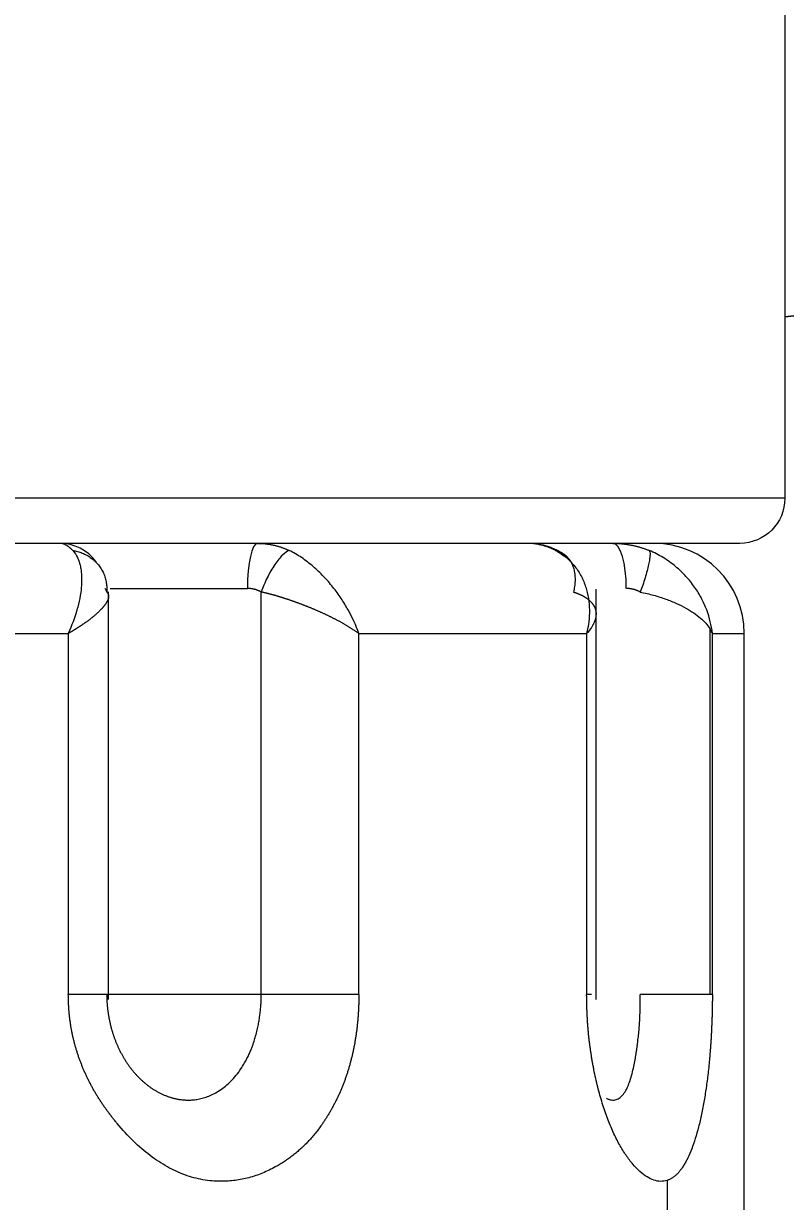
# Model space of a CAD drawing. Header units: millimetres. Extents: x 2915 to 5291, y 1031 to 4391.
# Drawn here: x 4791.1 to 4799.55, y 2247.19 to 2260.24 of the extents above; entities that cross this region are included whole.
import ezdxf

# ---------------------------------------------------------------- set-up
doc = ezdxf.new("R2010")
doc.units = ezdxf.units.MM
doc.styles.get("Standard").update_dxf_attribs({"font": 'arial.ttf'})
doc.dimstyles.new('ISO-25', dxfattribs={"dimtxt": 17, "dimasz": 17, "dimexe": 1.25, "dimexo": 0.625, "dimgap": 5, "dimtad": 1, "dimtih": 1, "dimtoh": 1, "dimdec": 1, "dimdsep": 46, "dimtxsty": 'Standard', "dimcen": 0, "dimclrd": 3, "dimclre": 3, "dimclrt": 4, "dimadec": 0, "dimazin": 0, "dimtfac": 1, "dimtdec": 1, "dimtmove": 0, "dimatfit": 3, "dimfxl": 1, "dimarcsym": 0})

# ---------------------------------------------------------------- blocks, each defined once
blk = doc.blocks.new('*D11')
at = {"color": 3, "lineweight": -2, "transparency": 16777216}
for p, q in [((4462.48, 3133.446), (4222.196, 3133.446)), ((4223.446, 3116.446), (4223.446, 2549.911)), ((4223.446, 1951.089), (4223.446, 2517.623)), ((4801.666, 1934.089), (4222.196, 1934.089))]:
    blk.add_line(p, q, dxfattribs=at)
at = {"color": 3, "transparency": 16777216}
for points in [[(4220.612, 3116.446), (4226.279, 3116.446), (4223.446, 3133.446)], [(4220.612, 1951.089), (4226.279, 1951.089), (4223.446, 1934.089)]]:
    blk.add_solid(points, dxfattribs=at)
at = {"layer": 'Defpoints', "color": 0, "transparency": 16777216}
for p in [(4463.105, 3133.446), (4223.446, 1934.089), (4802.291, 1934.089)]:
    blk.add_point(p, dxfattribs=at)
at = {"color": 4, "transparency": 16777216, "insert": (4223.446, 2533.767), "char_height": 17, "attachment_point": 5}
blk.add_mtext('(1180~1430)', dxfattribs=at)

msp = doc.modelspace()

# ---------------------------------------------------------------- linework, layer by layer
at = {"linetype": 'Continuous', "lineweight": 18, "extrusion": (0, 1, 0)}
for p, q in [((4799.541, 2278.983), (4799.541, 2254.983)), ((4799.041, 2254.483), (4765.541, 2254.483)), ((4797.447, 2249.426), (4797.447, 2253.974)), ((4792.042, 2249.98), (4792.042, 2253.947)), ((4799.091, 2245.483), (4799.091, 2253.483)), ((4792.042, 2249.426), (4792.042, 2249.98))]:
    msp.add_line(p, q, dxfattribs=at)
at = {"linetype": 'Continuous', "lineweight": 13, "extrusion": (0, 1, 0)}
for p, q in [((4799.541, 2254.983), (4765.041, 2254.983)), ((4792.061, 2253.983), (4793.582, 2253.983)), ((4793.734, 2249.483), (4793.734, 2253.943)), ((4787.541, 2253.483), (4791.595, 2253.483)), ((4791.595, 2253.483), (4791.595, 2249.483)), ((4794.817, 2253.483), (4797.343, 2253.483)), ((4794.817, 2249.483), (4794.817, 2253.483)), ((4797.343, 2253.483), (4797.343, 2249.483)), ((4798.707, 2253.538), (4798.707, 2249.483)), ((4798.737, 2253.483), (4799.091, 2253.483)), ((4798.737, 2249.483), (4798.737, 2253.483)), ((4792.061, 2249.483), (4792.042, 2249.483)), ((4793.705, 2249.483), (4792.061, 2249.483)), ((4793.734, 2249.483), (4793.705, 2249.483)), ((4798.236, 2247.422), (4798.236, 2245.483))]:
    msp.add_line(p, q, dxfattribs=at)
at = {"linetype": 'Continuous', "lineweight": 13, "extrusion": (0, 0, -1)}
msp.add_arc((-4782.291, 2416.483), 160.418, 261.09914, 263.82697, dxfattribs=at)
at = {"linetype": 'Continuous', "lineweight": 18}
for centre, radius, start, end in [((4782.291, 2416.483), 160.418, 276.17303, 278.90086), ((4798.091, 2253.483), 1, 0, 90)]:
    msp.add_arc(centre, radius, start, end, dxfattribs=at)
at = {"linetype": 'Continuous', "lineweight": 18, "extrusion": (0, 0, -1)}
msp.add_arc((-4799.041, 2254.983), 0.5, 180, 270, dxfattribs=at)
at = {"linetype": 'Continuous', "lineweight": 18}
msp.add_ellipse((4791.501, 2253.983), major_axis=(0, 0.5), ratio=0.996812, start_param=5.346598, end_param=6.283185, dxfattribs=at)
at = {"linetype": 'Continuous', "lineweight": 13}
for centre, ratio, start_param, end_param in [((4793.692, 2253.983), 0.220546, 0, 1.570796), ((4797.634, 2253.983), 0.29669, 4.712389, 6.283185)]:
    msp.add_ellipse(centre, major_axis=(0, 0.5), ratio=ratio, start_param=start_param, end_param=end_param, dxfattribs=at)
at = {"linetype": 'Continuous', "lineweight": 18}
for points, knots in [([(4791.644, 2254.404), (4791.642, 2254.406), (4791.638, 2254.41), (4791.633, 2254.415), (4791.627, 2254.421), (4791.622, 2254.426), (4791.616, 2254.431), (4791.61, 2254.436), (4791.605, 2254.44), (4791.599, 2254.445), (4791.593, 2254.449), (4791.588, 2254.453), (4791.582, 2254.456), (4791.577, 2254.46), (4791.571, 2254.463), (4791.566, 2254.466), (4791.56, 2254.468), (4791.555, 2254.471), (4791.549, 2254.473), (4791.544, 2254.475), (4791.538, 2254.477), (4791.533, 2254.479), (4791.527, 2254.48), (4791.522, 2254.481), (4791.517, 2254.482), (4791.511, 2254.482), (4791.506, 2254.483), (4791.503, 2254.483), (4791.501, 2254.483)], [0, 0, 0, 0, 0.037952, 0.075942, 0.113969, 0.152035, 0.190139, 0.228283, 0.266466, 0.304689, 0.342953, 0.381257, 0.419603, 0.45799, 0.496419, 0.534891, 0.573406, 0.611964, 0.650565, 0.689211, 0.7279, 0.766635, 0.805414, 0.844239, 0.88311, 0.922027, 0.96099, 1, 1, 1, 1]), ([(4793.692, 2254.483), (4793.697, 2254.483), (4793.706, 2254.483), (4793.721, 2254.482), (4793.735, 2254.482), (4793.749, 2254.481), (4793.763, 2254.48), (4793.777, 2254.479), (4793.791, 2254.477), (4793.805, 2254.475), (4793.819, 2254.473), (4793.833, 2254.471), (4793.847, 2254.468), (4793.861, 2254.466), (4793.874, 2254.463), (4793.888, 2254.46), (4793.901, 2254.456), (4793.915, 2254.453), (4793.928, 2254.449), (4793.941, 2254.445), (4793.954, 2254.44), (4793.967, 2254.436), (4793.98, 2254.431), (4793.993, 2254.426), (4794.006, 2254.421), (4794.019, 2254.415), (4794.031, 2254.41), (4794.04, 2254.406), (4794.044, 2254.404)], [0, 0, 0, 0, 0.03901, 0.077973, 0.11689, 0.155761, 0.194586, 0.233365, 0.2721, 0.310789, 0.349435, 0.388036, 0.426594, 0.465109, 0.503581, 0.54201, 0.580397, 0.618743, 0.657047, 0.695311, 0.733534, 0.771717, 0.809861, 0.847965, 0.886031, 0.924058, 0.962048, 1, 1, 1, 1]), ([(4796.998, 2254.404), (4796.994, 2254.406), (4796.987, 2254.41), (4796.975, 2254.415), (4796.963, 2254.421), (4796.952, 2254.426), (4796.94, 2254.431), (4796.928, 2254.436), (4796.916, 2254.44), (4796.904, 2254.445), (4796.892, 2254.449), (4796.88, 2254.453), (4796.868, 2254.456), (4796.856, 2254.46), (4796.844, 2254.463), (4796.832, 2254.466), (4796.82, 2254.468), (4796.808, 2254.471), (4796.796, 2254.473), (4796.784, 2254.475), (4796.771, 2254.477), (4796.759, 2254.479), (4796.747, 2254.48), (4796.735, 2254.481), (4796.723, 2254.482), (4796.711, 2254.482), (4796.698, 2254.483), (4796.69, 2254.483), (4796.686, 2254.483)], [0, 0, 0, 0, 0.037952, 0.075942, 0.113969, 0.152035, 0.190139, 0.228283, 0.266466, 0.304689, 0.342953, 0.381257, 0.419603, 0.45799, 0.496419, 0.534891, 0.573406, 0.611964, 0.650565, 0.689211, 0.7279, 0.766635, 0.805414, 0.844239, 0.88311, 0.922027, 0.96099, 1, 1, 1, 1]), ([(4791.644, 2254.404), (4791.666, 2254.381), (4791.692, 2254.341), (4791.717, 2254.278), (4791.73, 2254.227), (4791.739, 2254.173), (4791.743, 2254.117), (4791.743, 2254.059), (4791.739, 2253.978), (4791.724, 2253.874), (4791.703, 2253.788), (4791.666, 2253.659), (4791.634, 2253.571), (4791.595, 2253.483)], [0, 0, 0, 0, 0.125, 0.1875, 0.25, 0.3125, 0.375, 0.4375, 0.5, 0.625, 0.75, 0.75, 1, 1, 1, 1]), ([(4794.044, 2254.404), (4794.023, 2254.396), (4793.986, 2254.371), (4793.929, 2254.309), (4793.885, 2254.249), (4793.841, 2254.178), (4793.786, 2254.075), (4793.752, 2253.994), (4793.734, 2253.943)], [0, 0, 0, 0, 0.24716, 0.372636, 0.498111, 0.623586, 0.749061, 1, 1, 1, 1]), ([(4796.998, 2254.404), (4797.043, 2254.381), (4797.102, 2254.341), (4797.169, 2254.278), (4797.214, 2254.227), (4797.252, 2254.173), (4797.285, 2254.117), (4797.312, 2254.059), (4797.341, 2253.978), (4797.365, 2253.874), (4797.372, 2253.788), (4797.374, 2253.659), (4797.364, 2253.571), (4797.343, 2253.483)], [0, 0, 0, 0, 0.125, 0.1875, 0.25, 0.3125, 0.375, 0.4375, 0.5, 0.625, 0.75, 0.75, 1, 1, 1, 1]), ([(4792.021, 2253.943), (4792.022, 2253.942), (4792.024, 2253.94), (4792.027, 2253.937), (4792.03, 2253.934), (4792.032, 2253.93), (4792.034, 2253.927), (4792.036, 2253.923), (4792.038, 2253.919), (4792.039, 2253.915), (4792.04, 2253.911), (4792.041, 2253.907), (4792.041, 2253.902), (4792.042, 2253.898), (4792.042, 2253.893), (4792.041, 2253.888), (4792.041, 2253.883), (4792.04, 2253.878), (4792.039, 2253.873), (4792.037, 2253.868), (4792.036, 2253.862), (4792.034, 2253.857), (4792.031, 2253.851), (4792.029, 2253.845), (4792.026, 2253.839), (4792.022, 2253.833), (4792.019, 2253.827), (4792.015, 2253.821), (4792.011, 2253.814), (4792.006, 2253.807), (4792.001, 2253.801), (4791.996, 2253.794), (4791.993, 2253.789), (4791.991, 2253.787)], [0, 0, 0, 0, 0.02936, 0.058901, 0.088625, 0.118532, 0.148625, 0.178904, 0.209371, 0.240027, 0.270873, 0.301911, 0.333143, 0.364568, 0.396189, 0.428006, 0.460021, 0.492235, 0.524648, 0.557263, 0.590079, 0.623099, 0.656323, 0.689752, 0.723387, 0.757229, 0.791279, 0.825538, 0.860007, 0.894687, 0.929579, 0.964683, 1, 1, 1, 1]), ([(4797.196, 2253.943), (4797.199, 2253.942), (4797.205, 2253.941), (4797.214, 2253.938), (4797.223, 2253.935), (4797.232, 2253.932), (4797.241, 2253.928), (4797.25, 2253.925), (4797.258, 2253.921), (4797.267, 2253.917), (4797.275, 2253.914), (4797.284, 2253.91), (4797.292, 2253.905), (4797.3, 2253.901), (4797.308, 2253.897), (4797.316, 2253.892), (4797.324, 2253.887), (4797.332, 2253.883), (4797.339, 2253.878), (4797.347, 2253.872), (4797.354, 2253.867), (4797.361, 2253.862), (4797.367, 2253.856), (4797.374, 2253.85), (4797.38, 2253.845), (4797.386, 2253.839), (4797.392, 2253.832), (4797.398, 2253.826), (4797.403, 2253.82), (4797.408, 2253.813), (4797.413, 2253.807), (4797.417, 2253.8), (4797.422, 2253.793), (4797.426, 2253.786), (4797.429, 2253.778), (4797.433, 2253.771), (4797.436, 2253.763), (4797.438, 2253.756), (4797.441, 2253.748), (4797.443, 2253.74), (4797.444, 2253.732), (4797.446, 2253.724), (4797.447, 2253.715), (4797.447, 2253.707), (4797.447, 2253.698), (4797.447, 2253.689), (4797.446, 2253.68), (4797.445, 2253.671), (4797.444, 2253.662), (4797.442, 2253.653), (4797.439, 2253.643), (4797.436, 2253.634), (4797.433, 2253.624), (4797.429, 2253.614), (4797.425, 2253.604), (4797.42, 2253.594), (4797.415, 2253.583), (4797.409, 2253.573), (4797.403, 2253.562), (4797.399, 2253.555), (4797.396, 2253.551)], [0, 0, 0, 0, 0.012662, 0.025475, 0.038441, 0.051559, 0.064831, 0.078258, 0.091839, 0.105575, 0.119468, 0.133517, 0.147724, 0.162088, 0.176611, 0.191292, 0.206133, 0.221133, 0.236294, 0.251615, 0.267097, 0.282741, 0.298547, 0.314515, 0.330646, 0.346939, 0.363397, 0.380018, 0.396803, 0.413752, 0.430866, 0.448146, 0.46559, 0.483201, 0.500977, 0.518919, 0.537028, 0.555304, 0.573746, 0.592356, 0.611133, 0.630078, 0.649191, 0.668472, 0.687922, 0.70754, 0.727327, 0.747283, 0.767408, 0.787702, 0.808166, 0.8288, 0.849603, 0.870577, 0.891721, 0.913035, 0.93452, 0.956176, 0.978002, 1, 1, 1, 1]), ([(4791.991, 2253.787), (4791.989, 2253.785), (4791.986, 2253.781), (4791.981, 2253.775), (4791.975, 2253.769), (4791.97, 2253.762), (4791.963, 2253.755), (4791.957, 2253.748), (4791.949, 2253.741), (4791.942, 2253.733), (4791.934, 2253.725), (4791.925, 2253.717), (4791.916, 2253.708), (4791.906, 2253.7), (4791.896, 2253.691), (4791.885, 2253.681), (4791.874, 2253.672), (4791.862, 2253.662), (4791.849, 2253.652), (4791.836, 2253.642), (4791.822, 2253.631), (4791.807, 2253.62), (4791.792, 2253.609), (4791.775, 2253.597), (4791.759, 2253.586), (4791.741, 2253.574), (4791.722, 2253.562), (4791.703, 2253.549), (4791.683, 2253.536), (4791.663, 2253.523), (4791.641, 2253.51), (4791.619, 2253.497), (4791.603, 2253.487), (4791.595, 2253.483)], [0, 0, 0, 0, 0.021611, 0.043928, 0.066952, 0.090684, 0.115123, 0.140272, 0.166129, 0.192695, 0.219971, 0.247957, 0.276653, 0.30606, 0.336177, 0.367004, 0.398543, 0.430794, 0.463755, 0.497429, 0.531814, 0.566911, 0.60272, 0.639241, 0.676475, 0.714421, 0.753079, 0.79245, 0.832534, 0.873331, 0.914841, 0.957064, 1, 1, 1, 1]), ([(4794.817, 2249.483), (4794.817, 2249.475), (4794.817, 2249.46), (4794.816, 2249.437), (4794.816, 2249.415), (4794.816, 2249.393), (4794.815, 2249.37), (4794.814, 2249.348), (4794.813, 2249.326), (4794.812, 2249.304), (4794.811, 2249.282), (4794.809, 2249.26), (4794.808, 2249.238), (4794.806, 2249.216), (4794.804, 2249.195), (4794.802, 2249.173), (4794.8, 2249.152), (4794.798, 2249.13), (4794.795, 2249.109), (4794.793, 2249.088), (4794.79, 2249.067), (4794.787, 2249.046), (4794.784, 2249.025), (4794.781, 2249.004), (4794.778, 2248.983), (4794.774, 2248.963), (4794.771, 2248.942), (4794.767, 2248.922), (4794.763, 2248.901), (4794.759, 2248.881), (4794.755, 2248.861), (4794.75, 2248.84), (4794.746, 2248.82), (4794.741, 2248.8), (4794.736, 2248.781), (4794.731, 2248.761), (4794.726, 2248.741), (4794.721, 2248.722), (4794.716, 2248.702), (4794.71, 2248.683), (4794.704, 2248.663), (4794.699, 2248.644), (4794.693, 2248.625), (4794.686, 2248.606), (4794.68, 2248.587), (4794.674, 2248.568), (4794.667, 2248.549), (4794.66, 2248.53), (4794.653, 2248.512), (4794.646, 2248.493), (4794.639, 2248.475), (4794.632, 2248.457), (4794.624, 2248.438), (4794.617, 2248.42), (4794.609, 2248.402), (4794.601, 2248.384), (4794.593, 2248.366), (4794.584, 2248.348), (4794.576, 2248.33), (4794.567, 2248.313), (4794.558, 2248.295), (4794.55, 2248.278), (4794.54, 2248.26), (4794.531, 2248.243), (4794.522, 2248.226), (4794.512, 2248.209), (4794.503, 2248.192), (4794.493, 2248.175), (4794.483, 2248.158), (4794.472, 2248.141), (4794.462, 2248.125), (4794.452, 2248.108), (4794.441, 2248.091), (4794.43, 2248.075), (4794.419, 2248.059), (4794.408, 2248.042), (4794.389, 2248.016), (4794.362, 2247.979), (4794.327, 2247.934), (4794.289, 2247.89), (4794.251, 2247.848), (4794.211, 2247.808), (4794.17, 2247.77), (4794.128, 2247.733), (4794.084, 2247.698), (4794.039, 2247.664), (4793.993, 2247.632), (4793.945, 2247.602), (4793.865, 2247.556), (4793.75, 2247.5), (4793.599, 2247.449), (4793.446, 2247.418), (4793.275, 2247.407), (4793.088, 2247.423), (4792.887, 2247.477), (4792.691, 2247.567), (4792.499, 2247.693), (4792.312, 2247.855), (4792.186, 2247.993), (4792.111, 2248.084), (4792.085, 2248.116), (4792.06, 2248.149), (4792.036, 2248.181), (4792.012, 2248.214), (4791.989, 2248.247), (4791.966, 2248.28), (4791.944, 2248.314), (4791.923, 2248.347), (4791.902, 2248.381), (4791.882, 2248.415), (4791.863, 2248.449), (4791.845, 2248.484), (4791.827, 2248.518), (4791.809, 2248.553), (4791.793, 2248.588), (4791.777, 2248.623), (4791.761, 2248.658), (4791.747, 2248.694), (4791.733, 2248.729), (4791.719, 2248.765), (4791.707, 2248.801), (4791.695, 2248.838), (4791.683, 2248.874), (4791.673, 2248.911), (4791.663, 2248.947), (4791.654, 2248.984), (4791.645, 2249.022), (4791.637, 2249.059), (4791.63, 2249.097), (4791.623, 2249.134), (4791.618, 2249.172), (4791.612, 2249.211), (4791.608, 2249.249), (4791.604, 2249.287), (4791.601, 2249.326), (4791.599, 2249.365), (4791.597, 2249.404), (4791.596, 2249.443), (4791.596, 2249.47), (4791.595, 2249.483)], [0, 0, 0, 0, 0.00345, 0.006886, 0.01031, 0.013721, 0.017121, 0.020508, 0.023884, 0.027249, 0.030603, 0.033947, 0.037281, 0.040606, 0.04392, 0.047226, 0.050524, 0.053813, 0.057094, 0.060368, 0.063635, 0.066895, 0.070149, 0.073397, 0.076639, 0.079877, 0.083109, 0.086337, 0.089561, 0.092782, 0.095999, 0.099214, 0.102426, 0.105636, 0.108844, 0.112052, 0.115258, 0.118465, 0.121671, 0.124877, 0.128085, 0.131293, 0.134504, 0.137716, 0.140931, 0.144148, 0.147369, 0.150594, 0.153822, 0.157055, 0.160292, 0.163535, 0.166784, 0.170038, 0.173299, 0.176566, 0.179841, 0.183123, 0.186413, 0.189711, 0.193017, 0.196333, 0.199658, 0.202993, 0.206338, 0.209693, 0.213059, 0.216436, 0.219824, 0.223225, 0.226637, 0.230062, 0.2335, 0.23695, 0.240414, 0.243892, 0.247384, 0.257765, 0.268162, 0.278589, 0.289058, 0.299581, 0.31017, 0.320837, 0.331594, 0.342451, 0.353421, 0.364513, 0.375738, 0.408614, 0.440647, 0.472123, 0.503342, 0.543989, 0.584071, 0.624353, 0.665587, 0.708478, 0.75365, 0.760592, 0.767467, 0.774276, 0.78102, 0.787702, 0.794324, 0.800886, 0.807392, 0.813844, 0.820243, 0.826591, 0.832892, 0.839146, 0.845357, 0.851527, 0.857658, 0.863752, 0.869813, 0.875842, 0.881843, 0.887817, 0.893768, 0.899698, 0.90561, 0.911507, 0.917391, 0.923265, 0.929132, 0.934995, 0.940856, 0.946719, 0.952585, 0.958459, 0.964342, 0.970238, 0.976149, 0.982078, 0.988028, 0.994001, 1, 1, 1, 1]), ([(4792.021, 2249.483), (4792.04, 2249.483), (4792.052, 2249.483), (4792.015, 2249.483), (4791.991, 2249.483)], [0, 0, 0, 0, 0.565418, 1, 1, 1, 1]), ([(4792.021, 2249.483), (4792.021, 2249.477), (4792.021, 2249.465), (4792.022, 2249.447), (4792.022, 2249.429), (4792.023, 2249.411), (4792.024, 2249.394), (4792.025, 2249.376), (4792.027, 2249.359), (4792.028, 2249.341), (4792.03, 2249.324), (4792.032, 2249.307), (4792.035, 2249.29), (4792.037, 2249.273), (4792.04, 2249.256), (4792.043, 2249.239), (4792.046, 2249.222), (4792.049, 2249.205), (4792.052, 2249.188), (4792.056, 2249.172), (4792.06, 2249.155), (4792.064, 2249.139), (4792.068, 2249.122), (4792.072, 2249.106), (4792.077, 2249.09), (4792.082, 2249.074), (4792.086, 2249.058), (4792.092, 2249.042), (4792.097, 2249.026), (4792.102, 2249.01), (4792.108, 2248.994), (4792.114, 2248.979), (4792.12, 2248.963), (4792.126, 2248.947), (4792.133, 2248.932), (4792.14, 2248.917), (4792.146, 2248.901), (4792.153, 2248.886), (4792.161, 2248.871), (4792.168, 2248.856), (4792.176, 2248.841), (4792.183, 2248.827), (4792.192, 2248.812), (4792.2, 2248.797), (4792.208, 2248.783), (4792.217, 2248.768), (4792.226, 2248.754), (4792.235, 2248.74), (4792.244, 2248.726), (4792.253, 2248.712), (4792.263, 2248.698), (4792.273, 2248.685), (4792.283, 2248.671), (4792.293, 2248.658), (4792.303, 2248.645), (4792.314, 2248.632), (4792.325, 2248.619), (4792.336, 2248.606), (4792.347, 2248.594), (4792.359, 2248.581), (4792.37, 2248.569), (4792.382, 2248.557), (4792.394, 2248.545), (4792.407, 2248.534), (4792.419, 2248.522), (4792.432, 2248.511), (4792.445, 2248.5), (4792.458, 2248.489), (4792.471, 2248.479), (4792.484, 2248.469), (4792.498, 2248.459), (4792.512, 2248.449), (4792.526, 2248.439), (4792.54, 2248.43), (4792.554, 2248.421), (4792.569, 2248.413), (4792.584, 2248.404), (4792.599, 2248.396), (4792.614, 2248.389), (4792.629, 2248.381), (4792.644, 2248.374), (4792.66, 2248.367), (4792.676, 2248.361), (4792.691, 2248.355), (4792.707, 2248.349), (4792.718, 2248.346), (4792.724, 2248.344), (4792.724, 2248.344)], [0, 0, 0, 0, 0.011624, 0.023193, 0.034712, 0.046182, 0.057606, 0.068987, 0.080327, 0.091629, 0.102897, 0.114132, 0.125337, 0.136515, 0.147668, 0.158799, 0.169911, 0.181007, 0.192088, 0.203157, 0.214217, 0.22527, 0.236319, 0.247366, 0.258413, 0.269463, 0.280518, 0.29158, 0.302652, 0.313735, 0.324832, 0.335945, 0.347076, 0.358227, 0.369399, 0.380595, 0.391817, 0.403066, 0.414344, 0.425653, 0.436994, 0.44837, 0.459781, 0.47123, 0.482717, 0.494245, 0.505814, 0.517425, 0.529081, 0.540783, 0.552531, 0.564327, 0.576172, 0.588067, 0.600013, 0.612011, 0.624062, 0.636167, 0.648327, 0.660543, 0.672816, 0.685146, 0.697534, 0.709981, 0.722488, 0.735055, 0.747684, 0.760374, 0.773126, 0.785941, 0.79882, 0.811763, 0.82477, 0.837843, 0.850981, 0.864185, 0.877456, 0.890795, 0.904201, 0.917675, 0.931218, 0.94483, 0.958512, 0.972264, 0.986086, 0.99998, 1, 1, 1, 1]), ([(4798.737, 2249.483), (4798.737, 2249.476), (4798.737, 2249.462), (4798.737, 2249.441), (4798.737, 2249.421), (4798.736, 2249.4), (4798.736, 2249.379), (4798.736, 2249.358), (4798.736, 2249.338), (4798.735, 2249.317), (4798.735, 2249.296), (4798.734, 2249.276), (4798.734, 2249.255), (4798.733, 2249.234), (4798.732, 2249.213), (4798.732, 2249.193), (4798.731, 2249.172), (4798.73, 2249.151), (4798.729, 2249.131), (4798.728, 2249.11), (4798.727, 2249.089), (4798.726, 2249.069), (4798.725, 2249.048), (4798.724, 2249.027), (4798.723, 2249.007), (4798.722, 2248.986), (4798.72, 2248.965), (4798.719, 2248.945), (4798.718, 2248.924), (4798.716, 2248.903), (4798.715, 2248.883), (4798.713, 2248.862), (4798.711, 2248.841), (4798.71, 2248.821), (4798.708, 2248.8), (4798.706, 2248.78), (4798.7, 2248.708), (4798.687, 2248.587), (4798.665, 2248.423), (4798.64, 2248.267), (4798.61, 2248.118), (4798.576, 2247.98), (4798.539, 2247.854), (4798.498, 2247.743), (4798.465, 2247.67), (4798.442, 2247.627), (4798.431, 2247.607), (4798.42, 2247.589), (4798.408, 2247.571), (4798.397, 2247.554), (4798.385, 2247.538), (4798.374, 2247.523), (4798.362, 2247.509), (4798.35, 2247.496), (4798.338, 2247.484), (4798.325, 2247.473), (4798.313, 2247.463), (4798.3, 2247.454), (4798.288, 2247.445), (4798.275, 2247.438), (4798.262, 2247.432), (4798.249, 2247.426), (4798.24, 2247.423), (4798.236, 2247.422)], [0, 0, 0, 0, 0.00676, 0.013521, 0.020282, 0.027045, 0.033812, 0.040582, 0.047358, 0.054139, 0.060927, 0.067724, 0.074529, 0.081345, 0.088171, 0.09501, 0.101861, 0.108727, 0.115607, 0.122503, 0.129416, 0.136347, 0.143296, 0.150265, 0.157254, 0.164265, 0.171298, 0.178355, 0.185435, 0.192541, 0.199672, 0.206831, 0.214016, 0.221231, 0.228474, 0.235748, 0.243052, 0.304784, 0.366771, 0.429481, 0.493365, 0.557632, 0.621018, 0.683973, 0.746955, 0.761559, 0.776065, 0.790479, 0.804806, 0.819055, 0.833229, 0.847337, 0.861384, 0.875377, 0.889323, 0.903228, 0.917099, 0.930943, 0.944767, 0.958578, 0.972383, 0.986188, 1, 1, 1, 1])]:
    msp.add_open_spline(points, degree=3, knots=knots, dxfattribs=at)
for points, degree in [([(4797.133, 2254.327), (4796.969, 2254.458), (4796.763, 2254.478)], 2), ([(4797.396, 2249.483), (4797.381, 2249.483), (4797.363, 2249.483), (4797.343, 2249.483)], 3)]:
    msp.add_open_spline(points, degree=degree, dxfattribs=at)
at = {"linetype": 'Continuous', "lineweight": 13}
for points, knots in [([(4797.634, 2254.483), (4797.64, 2254.483), (4797.65, 2254.483), (4797.666, 2254.482), (4797.682, 2254.482), (4797.698, 2254.481), (4797.714, 2254.48), (4797.73, 2254.479), (4797.746, 2254.477), (4797.762, 2254.475), (4797.778, 2254.473), (4797.794, 2254.471), (4797.809, 2254.468), (4797.825, 2254.466), (4797.841, 2254.463), (4797.856, 2254.46), (4797.872, 2254.456), (4797.887, 2254.453), (4797.902, 2254.449), (4797.918, 2254.445), (4797.933, 2254.44), (4797.948, 2254.436), (4797.963, 2254.431), (4797.978, 2254.426), (4797.993, 2254.421), (4798.007, 2254.415), (4798.022, 2254.41), (4798.032, 2254.406), (4798.036, 2254.404)], [0, 0, 0, 0, 0.03901, 0.077973, 0.11689, 0.155761, 0.194586, 0.233365, 0.2721, 0.310789, 0.349435, 0.388036, 0.426594, 0.465109, 0.503581, 0.54201, 0.580397, 0.618743, 0.657047, 0.695311, 0.733534, 0.771717, 0.809861, 0.847965, 0.886031, 0.924058, 0.962048, 1, 1, 1, 1]), ([(4794.817, 2253.483), (4794.786, 2253.571), (4794.746, 2253.659), (4794.674, 2253.788), (4794.622, 2253.874), (4794.546, 2253.978), (4794.479, 2254.059), (4794.426, 2254.117), (4794.37, 2254.173), (4794.31, 2254.227), (4794.247, 2254.278), (4794.161, 2254.341), (4794.092, 2254.381), (4794.044, 2254.404)], [0, 0, 0, 0, 0.25, 0.25, 0.375, 0.5, 0.5625, 0.625, 0.6875, 0.75, 0.8125, 0.875, 1, 1, 1, 1]), ([(4798.036, 2254.404), (4798.043, 2254.396), (4798.048, 2254.371), (4798.042, 2254.309), (4798.031, 2254.249), (4798.014, 2254.178), (4797.984, 2254.074), (4797.956, 2253.994), (4797.936, 2253.943)], [0, 0, 0, 0, 0.247546, 0.373214, 0.498882, 0.624551, 0.750219, 1, 1, 1, 1]), ([(4798.737, 2253.483), (4798.727, 2253.571), (4798.707, 2253.659), (4798.658, 2253.788), (4798.619, 2253.874), (4798.555, 2253.978), (4798.495, 2254.059), (4798.445, 2254.117), (4798.39, 2254.173), (4798.33, 2254.227), (4798.264, 2254.278), (4798.17, 2254.341), (4798.092, 2254.381), (4798.036, 2254.404)], [0, 0, 0, 0, 0.25, 0.25, 0.375, 0.5, 0.5625, 0.625, 0.6875, 0.75, 0.8125, 0.875, 1, 1, 1, 1]), ([(4791.999, 2253.983), (4791.999, 2253.983), (4792, 2253.983), (4792.001, 2253.982), (4792.002, 2253.982), (4792.003, 2253.981), (4792.004, 2253.98), (4792.005, 2253.978), (4792.006, 2253.977), (4792.007, 2253.975), (4792.008, 2253.973), (4792.01, 2253.971), (4792.011, 2253.968), (4792.012, 2253.965), (4792.014, 2253.962), (4792.015, 2253.959), (4792.017, 2253.955), (4792.018, 2253.952), (4792.02, 2253.948), (4792.021, 2253.945), (4792.021, 2253.943)], [0, 0, 0, 0, 0.05692, 0.11346, 0.169659, 0.225558, 0.281196, 0.336616, 0.39186, 0.446968, 0.501984, 0.55695, 0.611909, 0.666904, 0.721978, 0.777173, 0.83253, 0.888093, 0.943903, 1, 1, 1, 1]), ([(4793.734, 2253.943), (4793.731, 2253.945), (4793.726, 2253.948), (4793.718, 2253.952), (4793.71, 2253.955), (4793.702, 2253.959), (4793.694, 2253.962), (4793.686, 2253.965), (4793.678, 2253.968), (4793.67, 2253.971), (4793.661, 2253.973), (4793.653, 2253.975), (4793.644, 2253.977), (4793.635, 2253.978), (4793.627, 2253.98), (4793.618, 2253.981), (4793.609, 2253.982), (4793.6, 2253.982), (4793.591, 2253.983), (4793.585, 2253.983), (4793.582, 2253.983)], [0, 0, 0, 0, 0.056097, 0.111907, 0.16747, 0.222827, 0.278022, 0.333096, 0.388091, 0.44305, 0.498016, 0.553032, 0.60814, 0.663384, 0.718804, 0.774442, 0.830341, 0.88654, 0.94308, 1, 1, 1, 1]), ([(4797.936, 2253.943), (4797.934, 2253.945), (4797.928, 2253.948), (4797.92, 2253.952), (4797.912, 2253.955), (4797.904, 2253.959), (4797.895, 2253.962), (4797.887, 2253.965), (4797.879, 2253.968), (4797.87, 2253.971), (4797.862, 2253.973), (4797.853, 2253.975), (4797.844, 2253.977), (4797.836, 2253.978), (4797.827, 2253.98), (4797.818, 2253.981), (4797.809, 2253.982), (4797.8, 2253.982), (4797.792, 2253.983), (4797.786, 2253.983), (4797.783, 2253.983)], [0, 0, 0, 0, 0.056097, 0.111907, 0.16747, 0.222827, 0.278022, 0.333096, 0.388091, 0.44305, 0.498016, 0.553032, 0.60814, 0.663383, 0.718804, 0.774442, 0.830341, 0.88654, 0.94308, 1, 1, 1, 1]), ([(4794.817, 2253.483), (4794.813, 2253.485), (4794.806, 2253.491), (4794.795, 2253.499), (4794.784, 2253.506), (4794.773, 2253.514), (4794.761, 2253.522), (4794.75, 2253.529), (4794.738, 2253.537), (4794.727, 2253.544), (4794.715, 2253.552), (4794.703, 2253.559), (4794.691, 2253.566), (4794.679, 2253.573), (4794.667, 2253.58), (4794.655, 2253.587), (4794.643, 2253.594), (4794.63, 2253.601), (4794.618, 2253.608), (4794.606, 2253.615), (4794.593, 2253.622), (4794.581, 2253.628), (4794.568, 2253.635), (4794.556, 2253.642), (4794.543, 2253.648), (4794.53, 2253.654), (4794.518, 2253.661), (4794.505, 2253.667), (4794.492, 2253.673), (4794.48, 2253.679), (4794.467, 2253.685), (4794.454, 2253.691), (4794.442, 2253.697), (4794.429, 2253.703), (4794.416, 2253.709), (4794.403, 2253.715), (4794.391, 2253.72), (4794.378, 2253.726), (4794.365, 2253.732), (4794.353, 2253.737), (4794.34, 2253.743), (4794.328, 2253.748), (4794.315, 2253.753), (4794.303, 2253.758), (4794.29, 2253.764), (4794.278, 2253.769), (4794.265, 2253.774), (4794.253, 2253.779), (4794.241, 2253.784), (4794.229, 2253.788), (4794.216, 2253.793), (4794.204, 2253.798), (4794.192, 2253.802), (4794.18, 2253.807), (4794.168, 2253.812), (4794.156, 2253.816), (4794.145, 2253.82), (4794.133, 2253.825), (4794.121, 2253.829), (4794.11, 2253.833), (4794.098, 2253.837), (4794.087, 2253.841), (4794.075, 2253.845), (4794.064, 2253.849), (4794.053, 2253.853), (4794.042, 2253.857), (4794.031, 2253.861), (4794.02, 2253.864), (4794.009, 2253.868), (4793.998, 2253.871), (4793.987, 2253.875), (4793.977, 2253.878), (4793.966, 2253.881), (4793.956, 2253.885), (4793.945, 2253.888), (4793.935, 2253.891), (4793.925, 2253.894), (4793.915, 2253.897), (4793.905, 2253.9), (4793.895, 2253.903), (4793.885, 2253.906), (4793.876, 2253.908), (4793.866, 2253.911), (4793.856, 2253.914), (4793.847, 2253.916), (4793.838, 2253.919), (4793.829, 2253.921), (4793.819, 2253.923), (4793.81, 2253.926), (4793.802, 2253.928), (4793.793, 2253.93), (4793.784, 2253.932), (4793.775, 2253.934), (4793.767, 2253.936), (4793.758, 2253.938), (4793.75, 2253.94), (4793.742, 2253.942), (4793.736, 2253.943), (4793.734, 2253.943)], [0, 0, 0, 0, 0.014055, 0.028032, 0.041931, 0.055752, 0.069496, 0.083161, 0.096749, 0.110259, 0.123691, 0.137045, 0.150322, 0.163521, 0.176643, 0.189687, 0.202653, 0.215542, 0.228353, 0.241087, 0.253743, 0.266322, 0.278824, 0.291248, 0.303595, 0.315864, 0.328057, 0.340172, 0.35221, 0.364171, 0.376055, 0.387862, 0.399592, 0.411245, 0.422822, 0.434321, 0.445744, 0.457089, 0.468358, 0.479551, 0.490667, 0.501706, 0.512669, 0.523555, 0.534365, 0.545099, 0.555756, 0.566337, 0.576842, 0.587271, 0.597624, 0.6079, 0.618101, 0.628226, 0.638276, 0.648249, 0.658147, 0.667969, 0.677716, 0.687388, 0.696984, 0.706505, 0.71595, 0.725321, 0.734617, 0.743837, 0.752983, 0.762054, 0.77105, 0.779972, 0.78882, 0.797593, 0.806292, 0.814916, 0.823467, 0.831944, 0.840347, 0.848676, 0.856931, 0.865114, 0.873223, 0.881258, 0.889221, 0.897111, 0.904928, 0.912672, 0.920344, 0.927944, 0.935471, 0.942926, 0.95031, 0.957622, 0.964863, 0.972032, 0.97913, 0.986157, 0.993114, 1, 1, 1, 1]), ([(4797.936, 2253.943), (4797.989, 2253.933), (4798.038, 2253.921), (4798.109, 2253.902), (4798.132, 2253.895), (4798.177, 2253.881), (4798.199, 2253.873), (4798.262, 2253.851), (4798.302, 2253.834), (4798.376, 2253.801), (4798.41, 2253.784), (4798.474, 2253.748), (4798.503, 2253.73), (4798.557, 2253.693), (4798.582, 2253.674), (4798.648, 2253.617), (4798.682, 2253.578), (4798.708, 2253.538)], [0, 0, 0, 0, 0.125, 0.125, 0.1875, 0.1875, 0.25, 0.25, 0.375, 0.375, 0.5, 0.5, 0.625, 0.625, 0.75, 0.75, 1, 1, 1, 1]), ([(4791.991, 2249.483), (4791.983, 2249.483), (4791.94, 2249.483), (4791.82, 2249.483), (4791.673, 2249.483), (4791.595, 2249.483)], [0, 0, 0, 0, 0.103733, 0.55202, 1, 1, 1, 1]), ([(4792.724, 2248.344), (4792.729, 2248.342), (4792.74, 2248.339), (4792.756, 2248.334), (4792.773, 2248.33), (4792.789, 2248.326), (4792.806, 2248.323), (4792.823, 2248.32), (4792.84, 2248.318), (4792.857, 2248.316), (4792.874, 2248.314), (4792.891, 2248.313), (4792.909, 2248.312), (4792.938, 2248.312), (4792.981, 2248.314), (4793.037, 2248.322), (4793.095, 2248.335), (4793.155, 2248.356), (4793.216, 2248.384), (4793.278, 2248.421), (4793.339, 2248.466), (4793.4, 2248.521), (4793.458, 2248.586), (4793.506, 2248.651), (4793.543, 2248.71), (4793.57, 2248.759), (4793.593, 2248.806), (4793.613, 2248.85), (4793.629, 2248.891), (4793.643, 2248.928), (4793.654, 2248.962), (4793.664, 2248.992), (4793.671, 2249.018), (4793.681, 2249.055), (4793.693, 2249.104), (4793.705, 2249.162), (4793.714, 2249.213), (4793.719, 2249.254), (4793.723, 2249.287), (4793.726, 2249.315), (4793.729, 2249.34), (4793.731, 2249.362), (4793.732, 2249.381), (4793.733, 2249.397), (4793.733, 2249.412), (4793.734, 2249.427), (4793.734, 2249.441), (4793.734, 2249.454), (4793.734, 2249.464), (4793.734, 2249.474), (4793.734, 2249.48), (4793.734, 2249.483)], [0, 0, 0, 0, 0.010392, 0.020853, 0.031367, 0.041936, 0.05256, 0.06324, 0.073974, 0.084765, 0.095613, 0.106518, 0.117479, 0.128499, 0.163008, 0.199514, 0.238025, 0.278546, 0.321078, 0.365622, 0.412176, 0.460741, 0.511322, 0.563923, 0.596505, 0.626654, 0.654386, 0.679716, 0.702656, 0.723219, 0.741414, 0.757249, 0.770732, 0.781869, 0.815818, 0.845312, 0.870356, 0.89096, 0.905811, 0.919271, 0.931331, 0.941981, 0.951216, 0.959039, 0.965464, 0.97332, 0.980235, 0.986196, 0.991279, 0.995722, 1, 1, 1, 1]), ([(4794.817, 2249.483), (4794.755, 2249.483), (4794.605, 2249.483), (4794.321, 2249.483), (4794.014, 2249.483), (4793.821, 2249.483), (4793.734, 2249.483)], [0, 0, 0, 0, 0.249871, 0.499914, 0.749957, 1, 1, 1, 1]), ([(4798.236, 2247.422), (4798.236, 2247.422), (4798.212, 2247.414), (4798.164, 2247.407), (4798.089, 2247.421), (4798.012, 2247.457), (4797.934, 2247.517), (4797.856, 2247.597), (4797.779, 2247.697), (4797.706, 2247.816), (4797.637, 2247.954), (4797.573, 2248.108), (4797.515, 2248.275), (4797.464, 2248.456), (4797.433, 2248.597), (4797.415, 2248.691), (4797.407, 2248.734), (4797.4, 2248.776), (4797.393, 2248.819), (4797.387, 2248.861), (4797.381, 2248.904), (4797.375, 2248.948), (4797.37, 2248.991), (4797.365, 2249.035), (4797.361, 2249.079), (4797.357, 2249.123), (4797.354, 2249.167), (4797.351, 2249.211), (4797.349, 2249.256), (4797.347, 2249.301), (4797.345, 2249.346), (4797.344, 2249.392), (4797.343, 2249.437), (4797.343, 2249.468), (4797.343, 2249.483)], [0, 0, 0, 0, 0.00003, 0.063984, 0.127536, 0.191379, 0.256195, 0.320445, 0.383549, 0.446183, 0.509038, 0.571292, 0.632669, 0.693847, 0.75551, 0.768559, 0.781551, 0.794493, 0.807391, 0.820251, 0.83308, 0.845885, 0.858671, 0.871446, 0.884216, 0.896987, 0.909766, 0.922561, 0.935376, 0.94822, 0.961097, 0.974016, 0.986981, 1, 1, 1, 1]), ([(4797.562, 2248.333), (4797.566, 2248.331), (4797.58, 2248.323), (4797.604, 2248.315), (4797.64, 2248.31), (4797.681, 2248.318), (4797.723, 2248.346), (4797.76, 2248.388), (4797.792, 2248.443), (4797.818, 2248.509), (4797.841, 2248.582), (4797.857, 2248.648), (4797.869, 2248.7), (4797.876, 2248.737), (4797.883, 2248.774), (4797.889, 2248.812), (4797.895, 2248.849), (4797.9, 2248.886), (4797.905, 2248.923), (4797.91, 2248.96), (4797.914, 2248.996), (4797.918, 2249.032), (4797.922, 2249.068), (4797.925, 2249.103), (4797.927, 2249.138), (4797.93, 2249.172), (4797.932, 2249.206), (4797.933, 2249.24), (4797.935, 2249.274), (4797.936, 2249.308), (4797.936, 2249.342), (4797.936, 2249.377), (4797.936, 2249.411), (4797.936, 2249.447), (4797.936, 2249.471), (4797.936, 2249.483)], [0, 0, 0, 0, 0.015551, 0.060529, 0.106864, 0.178978, 0.247868, 0.313872, 0.377293, 0.438371, 0.497269, 0.554072, 0.578545, 0.602396, 0.625635, 0.648272, 0.670317, 0.691781, 0.71268, 0.733031, 0.752855, 0.772177, 0.791027, 0.809442, 0.827462, 0.845137, 0.862521, 0.879677, 0.896675, 0.91359, 0.930507, 0.947511, 0.964698, 0.982161, 1, 1, 1, 1]), ([(4798.707, 2249.483), (4798.689, 2249.483), (4798.627, 2249.483), (4798.467, 2249.483), (4798.215, 2249.483), (4798.028, 2249.483), (4797.936, 2249.483)], [0, 0, 0, 0, 0.165515, 0.443677, 0.721838, 1, 1, 1, 1])]:
    msp.add_open_spline(points, degree=3, knots=knots, dxfattribs=at)
at = {"linetype": 'Continuous', "lineweight": 18}
for points, weights in [([(4791.644, 2254.404), (4791.89, 2254.366), (4792.04, 2254.184), (4792.021, 2253.943)], [0.999999962995, 0.84031241556, 0.84031242789, 0.999999999983]), ([(4796.998, 2254.404), (4797.179, 2254.366), (4797.257, 2254.184), (4797.196, 2253.943)], [0.999999963048, 0.840312415559, 0.840312427872, 0.999999999986])]:
    msp.add_rational_spline(points, weights, degree=3, dxfattribs=at)
at = {"linetype": 'Continuous', "lineweight": 13}
for points in [[(4797.396, 2253.551), (4797.382, 2253.528), (4797.364, 2253.506), (4797.343, 2253.483)], [(4798.737, 2253.483), (4798.729, 2253.501), (4798.719, 2253.52), (4798.707, 2253.538)], [(4798.737, 2249.483), (4798.729, 2249.483), (4798.719, 2249.483), (4798.707, 2249.483)]]:
    msp.add_open_spline(points, degree=3, dxfattribs=at)

# ---------------------------------------------------------------- dimensions: what is measured, and where the dimension line sits
dim = msp.add_linear_dim(base=(4223.446, 1934.089), p1=(4463.105, 3133.446), p2=(4802.291, 1934.089), angle=90, text='(1180~1430)', dimstyle='ISO-25')
dim.commit()
dim.dimension.update_dxf_attribs({"geometry": '*D11', "text_midpoint": (4223.446, 2533.767)})

doc.saveas('drawing.dxf')
